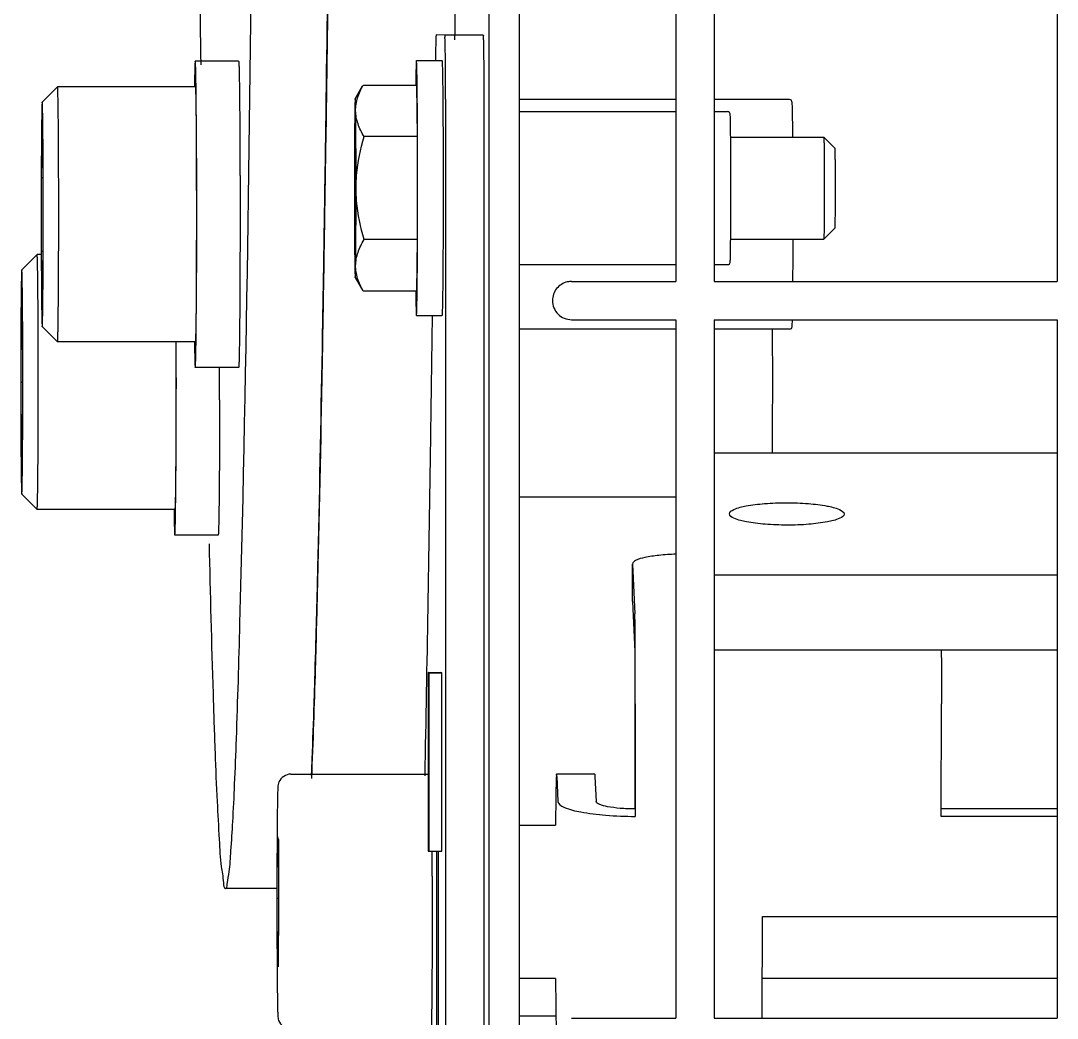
# Model space of a CAD drawing. Header units: millimetres. Extents: x 6781 to 13993, y -7973 to 4183.
# Drawn here: x 8718.27 to 8758.91, y -4916.2 to -4877.09 of the extents above; entities that cross this region are included whole.
import ezdxf

# ---------------------------------------------------------------- set-up
doc = ezdxf.new("R2010")
doc.units = ezdxf.units.MM
doc.header["$LTSCALE"] = 307.34
doc.layers.get('0').update_dxf_attribs({"linetype": 'CONTINUOUS'})

msp = doc.modelspace()

# ---------------------------------------------------------------- linework, layer by layer
at = {"color": 0, "linetype": 'Continuous'}
for p, q in [((8736.62893, -5003.6059), (8736.62893, -4739.6059)), ((8737.82887, -5004.6059), (8737.82887, -4739.6059)), ((8743.95857, -4859.9159), (8743.95857, -4887.3059)), ((8745.45857, -4859.9159), (8745.45857, -4887.3059)), ((8758.90792, -4859.9159), (8758.90792, -4887.3059)), ((8734.90088, -4877.6539), (8734.55785, -4877.63523)), ((8734.90088, -4877.63523), (8736.05778, -4877.63523)), ((8736.40081, -4877.6539), (8734.90088, -4877.6539)), ((8726.81229, -4878.67503), (8725.11237, -4878.67503)), ((8733.78428, -4878.64755), (8734.78423, -4878.64755)), ((8719.11225, -4880.27522), (8719.71217, -4879.67524)), ((8725.11237, -4879.67503), (8719.7126, -4879.67503)), ((8731.38385, -4880.14801), (8731.6751, -4879.64346)), ((8731.69698, -4879.6061), (8733.78428, -4879.6061)), ((8733.78428, -4879.6061), (8733.81693, -4881.62682)), ((8731.38438, -4880.14755), (8731.38386, -4880.148)), ((8734.92419, -4880.15517), (8734.92373, -4977.90515)), ((8736.42412, -4880.15517), (8736.42366, -4977.90515)), ((8743.95857, -4880.17658), (8737.82887, -4880.17658)), ((8748.41136, -4880.17658), (8745.45857, -4880.17658)), ((8733.82143, -4880.62433), (8733.82086, -4880.5453)), ((8733.8216, -4880.64822), (8733.82143, -4880.62433)), ((8737.82887, -4880.64755), (8743.95857, -4880.64755)), ((8745.45857, -4880.64755), (8745.98375, -4880.64755)), ((8734.82565, -4881.34647), (8734.82588, -4881.39581)), ((8734.82588, -4881.39581), (8734.82704, -4881.66154)), ((8719.08931, -4883.23165), (8719.11263, -4881.78828)), ((8719.11263, -4881.78828), (8719.13595, -4883.23165)), ((8733.81693, -4881.62682), (8731.72962, -4881.62682)), ((8733.81693, -4881.62682), (8733.81693, -4885.66828)), ((8746.10331, -4881.64755), (8749.75408, -4881.64755)), ((8750.1837, -4882.07712), (8749.75426, -4881.64764)), ((8719.08931, -4886.1184), (8719.08931, -4883.23165)), ((8719.08931, -4883.23165), (8719.13595, -4883.23165)), ((8719.13595, -4883.23165), (8719.13595, -4886.1184)), ((8750.1837, -4885.21798), (8749.75426, -4885.64746)), ((8733.81693, -4885.66828), (8731.72962, -4885.66828)), ((8733.81693, -4885.66828), (8733.78428, -4887.689)), ((8734.82588, -4885.89926), (8734.82565, -4885.94773)), ((8734.82704, -4885.63354), (8734.82588, -4885.89926)), ((8746.10333, -4885.64755), (8749.75408, -4885.64755)), ((8718.31053, -4886.84993), (8718.91045, -4886.24996)), ((8719.07436, -4886.24974), (8718.91088, -4886.24974)), ((8719.11263, -4887.56178), (8719.08931, -4886.1184)), ((8719.08931, -4886.1184), (8719.13595, -4886.1184)), ((8719.13595, -4886.1184), (8719.11263, -4887.56178)), ((8733.82086, -4886.75021), (8733.82143, -4886.67075)), ((8733.82143, -4886.67075), (8733.8216, -4886.64683)), ((8737.82887, -4886.64755), (8743.95857, -4886.64755)), ((8745.45857, -4886.64755), (8745.98375, -4886.64755)), ((8731.38385, -4887.14709), (8731.6751, -4887.65164)), ((8731.38386, -4887.1471), (8731.38438, -4887.14755)), ((8739.86549, -4887.3059), (8743.95857, -4887.3059)), ((8745.45857, -4887.3059), (8758.90792, -4887.3059)), ((8733.78428, -4887.689), (8731.69698, -4887.68901)), ((8718.28398, -4891.24974), (8718.29744, -4888.74974)), ((8718.29744, -4888.74974), (8718.32438, -4888.74974)), ((8718.32438, -4888.74974), (8718.33784, -4891.24974)), ((8730.11372, -4888.86575), (8730.12037, -4888.47668)), ((8733.78428, -4888.64755), (8734.78423, -4888.64755)), ((8719.11225, -4889.07484), (8719.71217, -4889.67481)), ((8739.86549, -4888.8059), (8743.95857, -4888.8059)), ((8743.95857, -4888.8059), (8743.95857, -4916.1959)), ((8745.45857, -4888.8059), (8745.45857, -4916.1959)), ((8745.45857, -4888.8059), (8758.90792, -4888.8059)), ((8758.90792, -4888.8059), (8758.90792, -4916.1959)), ((8743.95857, -4889.17658), (8737.82887, -4889.17658)), ((8748.41136, -4889.17658), (8745.45857, -4889.17658)), ((8725.11237, -4889.67503), (8719.7126, -4889.67503)), ((8726.81229, -4890.67503), (8725.11237, -4890.67503)), ((8718.29744, -4893.74974), (8718.28398, -4891.24974)), ((8718.28398, -4891.24974), (8718.33784, -4891.24974)), ((8718.33784, -4891.24974), (8718.32438, -4893.74974)), ((8726.06618, -4891.94357), (8726.06607, -4892.03168)), ((8718.32438, -4893.74974), (8718.29744, -4893.74974)), ((8758.90792, -4894.03357), (8745.45857, -4894.03357)), ((8718.31053, -4895.64955), (8718.91045, -4896.24953)), ((8737.82887, -4895.75161), (8743.95857, -4895.75161)), ((8724.31065, -4896.24974), (8718.91088, -4896.24974)), ((8746.05263, -4896.42154), (8746.05254, -4896.41743)), ((8750.55244, -4896.42154), (8750.55253, -4896.42565)), ((8726.01057, -4897.24974), (8724.31065, -4897.24974)), ((8742.24878, -4899.85682), (8742.25151, -4898.3856)), ((8742.25151, -4898.38568), (8742.25159, -4898.38931)), ((8742.25159, -4898.38931), (8742.34309, -4900.33867)), ((8745.45857, -4898.80951), (8758.90792, -4898.80951)), ((8742.24886, -4899.86053), (8742.24878, -4899.8569)), ((8742.24886, -4899.86053), (8742.34036, -4901.80989)), ((8745.45857, -4901.75196), (8758.90792, -4901.75196)), ((8734.23752, -4902.64501), (8734.23749, -4909.64501)), ((8734.23752, -4902.64501), (8734.7375, -4902.64501)), ((8734.28416, -4902.64755), (8734.23752, -4902.64501)), ((8734.28413, -4909.64755), (8734.28416, -4902.64755)), ((8734.28416, -4902.64755), (8734.78414, -4902.64755)), ((8734.78414, -4902.64755), (8734.7375, -4902.64501)), ((8734.78411, -4909.64755), (8734.78414, -4902.64755)), ((8742.35136, -4903.57352), (8742.34318, -4907.98719)), ((8742.36509, -4903.86593), (8742.36549, -4903.57536)), ((8742.36509, -4903.86593), (8742.3569, -4908.2796)), ((8754.35638, -4908.2796), (8754.36457, -4903.86593)), ((8728.85519, -4906.62419), (8734.2375, -4906.62419)), ((8740.77467, -4906.62419), (8739.27474, -4906.62419)), ((8739.28383, -4906.72011), (8739.27475, -4906.62419)), ((8740.77468, -4906.62419), (8740.78377, -4906.72011)), ((8739.28383, -4906.72011), (8739.32958, -4907.69479)), ((8740.78377, -4906.72011), (8740.82952, -4907.69479)), ((8758.90792, -4907.98719), (8754.35692, -4907.98719)), ((8737.82887, -4908.62419), (8739.23744, -4908.62419)), ((8758.90792, -4908.2796), (8754.35638, -4908.2796)), ((8728.32066, -4909.06278), (8728.31861, -4909.41439)), ((8728.32146, -4908.94331), (8728.32066, -4909.06278)), ((8728.32831, -4911.50502), (8728.34272, -4909.06674)), ((8728.36963, -4909.1859), (8728.34272, -4909.06674)), ((8728.36963, -4909.1859), (8728.38212, -4911.74335)), ((8734.23749, -4909.64501), (8734.28413, -4909.64755)), ((8734.28413, -4909.64755), (8734.78411, -4909.64755)), ((8734.58813, -4911.10492), (8734.58745, -4909.64113)), ((8734.63422, -4909.64299), (8734.63475, -4910.92108)), ((8734.40065, -4910.62085), (8734.40134, -4911.1018)), ((8728.31325, -4911.10557), (8726.29695, -4911.10557)), ((8734.40134, -4911.1018), (8734.4016, -4911.62583)), ((8734.58817, -4911.35262), (8734.58813, -4911.10492)), ((8734.63475, -4910.92108), (8734.63479, -4911.1055)), ((8728.3408, -4914.06247), (8728.32831, -4911.50502)), ((8728.38096, -4911.50502), (8728.32831, -4911.50502)), ((8728.38212, -4911.74335), (8728.36771, -4914.18164)), ((8734.4016, -4911.62583), (8734.40156, -4911.83059)), ((8747.34201, -4916.1959), (8747.34941, -4912.20286)), ((8747.34941, -4912.20286), (8758.90792, -4912.20286)), ((8728.3408, -4914.06247), (8728.36771, -4914.18164)), ((8728.36771, -4914.06247), (8728.3408, -4914.06247)), ((8734.39211, -4914.64639), (8734.39026, -4914.89117)), ((8737.82887, -4914.62419), (8739.23769, -4914.62419)), ((8747.34492, -4914.62419), (8758.90792, -4914.62419)), ((8737.82887, -4916.10591), (8739.25438, -4916.10591)), ((8739.86549, -4916.1959), (8743.95857, -4916.1959)), ((8745.45857, -4916.1959), (8758.90792, -4916.1959))]:
    msp.add_line(p, q, dxfattribs=at)
for centre, radius, start, end in [((8086.54724, -4891.24976), 639.51931, 359.93784014, 0.05157741), ((8272.59432, -4911.48705), 461.80714, 0.1074687, 0.2292332)]:
    msp.add_arc(centre, radius, start, end, dxfattribs=at)
for points, knots in [([(8726.86491, -4900.71215), (8727.14268, -4890.24096), (8727.47648, -4863.55243), (8727.8344, -4816.88133), (8727.98072, -4770.02654), (8728.01765, -4728.71833), (8727.99362, -4697.04102), (8727.91963, -4666.29962), (8727.79768, -4637.43549), (8727.6554, -4614.96303), (8727.51728, -4598.58076), (8727.4082, -4587.71718), (8727.29102, -4577.92647), (8727.16661, -4569.28398), (8727.03659, -4561.85509), (8726.90127, -4555.69933), (8726.78049, -4551.38225), (8726.67525, -4548.60651), (8726.60668, -4547.02279), (8726.52702, -4545.82294), (8726.47643, -4544.88237), (8726.37845, -4544.46063), (8726.36071, -4544.1059), (8726.29696, -4544.10583)], [0, 0, 0, 0, 0.08811048, 0.2244995, 0.39259518, 0.48223343, 0.57196839, 0.65905217, 0.74081864, 0.81476419, 0.84808525, 0.87862473, 0.90614906, 0.9304462, 0.95133086, 0.96864323, 0.98225, 0.98763126, 0.99204942, 0.99549713, 0.99796939, 0.99946374, 1, 1, 1, 1]), ([(8730.65405, -4839.44191), (8730.62536, -4843.44327), (8730.51512, -4857.53733), (8730.37169, -4871.63123), (8730.22601, -4881.72322)], [0, 0, 0, 0, 0.28390197, 1, 1, 1, 1]), ([(8730.2324, -4881.27781), (8730.27491, -4878.30462), (8730.45335, -4864.48087), (8730.57322, -4850.65643), (8730.65144, -4839.80532)], [0, 0, 0, 0, 0.21508263, 1, 1, 1, 1]), ([(8725.11215, -4860.05943), (8725.12849, -4861.7381), (8725.19178, -4867.99103), (8725.26503, -4874.24388), (8725.3271, -4878.81797)], [0, 0, 0, 0, 0.26845963, 1, 1, 1, 1]), ([(8735.48013, -4860.18865), (8735.46481, -4861.75968), (8735.40531, -4867.64078), (8735.33701, -4873.5218), (8735.27969, -4877.83173)], [0, 0, 0, 0, 0.2671306, 1, 1, 1, 1]), ([(8734.55785, -4877.63523), (8734.55234, -4877.63493), (8734.55695, -4877.66963), (8734.54682, -4877.70567), (8734.54729, -4877.79319), (8734.53971, -4877.95872), (8734.53572, -4878.24855), (8734.53155, -4878.49669), (8734.52977, -4878.64048)], [0, 0, 0, 0, 0.01644258, 0.06481976, 0.14504205, 0.25667811, 0.57121433, 1, 1, 1, 1]), ([(8734.92419, -4880.15517), (8734.92419, -4879.83621), (8734.92384, -4879.37267), (8734.91993, -4878.7845), (8734.91964, -4878.40753), (8734.90942, -4878.10834), (8734.92217, -4877.86112), (8734.88865, -4877.75476), (8734.91703, -4877.65478), (8734.90088, -4877.6539)], [0, 0, 0, 0, 0.38250353, 0.55528458, 0.70680012, 0.83116182, 0.92360633, 0.98060463, 1, 1, 1, 1]), ([(8736.40081, -4877.6539), (8736.41696, -4877.65478), (8736.38859, -4877.75476), (8736.4221, -4877.86112), (8736.40935, -4878.10834), (8736.41957, -4878.40753), (8736.41987, -4878.7845), (8736.42377, -4879.37267), (8736.42413, -4879.83621), (8736.42412, -4880.15517)], [0, 0, 0, 0, 0.01939535, 0.07639361, 0.16883808, 0.29319974, 0.44471526, 0.61749632, 1, 1, 1, 1]), ([(8725.11237, -4878.67503), (8725.11088, -4878.67503), (8725.10986, -4878.68285), (8725.10768, -4878.69264), (8725.10602, -4878.71376), (8725.10293, -4878.7552), (8725.09966, -4878.82804), (8725.09581, -4878.93764), (8725.09208, -4879.078), (8725.08838, -4879.24786), (8725.08481, -4879.44651), (8725.08265, -4879.58842), (8725.08158, -4879.664)], [0, 0, 0, 0, 0.00451218, 0.01672262, 0.03686433, 0.06495702, 0.14487853, 0.25609818, 0.39804664, 0.56997793, 0.77098006, 1, 1, 1, 1]), ([(8725.14315, -4879.664), (8725.14208, -4879.58842), (8725.13992, -4879.44651), (8725.13635, -4879.24786), (8725.13266, -4879.078), (8725.12893, -4878.93764), (8725.12507, -4878.82804), (8725.12181, -4878.7552), (8725.11871, -4878.71376), (8725.11705, -4878.69264), (8725.11487, -4878.68285), (8725.11386, -4878.67503), (8725.11237, -4878.67503)], [0, 0, 0, 0, 0.22901994, 0.43002206, 0.60195336, 0.74390182, 0.85512146, 0.93504298, 0.96313567, 0.98327738, 0.99548782, 1, 1, 1, 1]), ([(8726.81229, -4878.67503), (8726.81487, -4878.67503), (8726.81496, -4878.68977), (8726.81907, -4878.70684), (8726.82062, -4878.74555), (8726.82366, -4878.7947), (8726.82611, -4878.85962), (8726.82996, -4878.97321), (8726.83431, -4879.14957), (8726.83917, -4879.40046), (8726.84377, -4879.70222), (8726.84811, -4880.05184), (8726.85064, -4880.30057), (8726.85187, -4880.43238)], [0, 0, 0, 0, 0.00439865, 0.0168158, 0.03737334, 0.06604755, 0.10276971, 0.14746189, 0.26030157, 0.40349128, 0.5756525, 0.77512799, 1, 1, 1, 1]), ([(8733.78428, -4878.64755), (8733.78286, -4878.64755), (8733.78212, -4878.65517), (8733.78002, -4878.66449), (8733.77862, -4878.6849), (8733.77675, -4878.71107), (8733.77504, -4878.74557), (8733.77248, -4878.80613), (8733.76949, -4878.90044), (8733.76615, -4879.03518), (8733.76289, -4879.1982), (8733.75975, -4879.38847), (8733.75787, -4879.5243), (8733.75693, -4879.59657)], [0, 0, 0, 0, 0.00446886, 0.01671088, 0.03692647, 0.0651273, 0.10128171, 0.14533152, 0.25686271, 0.39905035, 0.57103543, 0.77175601, 1, 1, 1, 1]), ([(8733.81162, -4879.59654), (8733.81069, -4879.52427), (8733.8088, -4879.38845), (8733.80566, -4879.19819), (8733.80241, -4879.03517), (8733.79906, -4878.90043), (8733.79608, -4878.80612), (8733.79351, -4878.74557), (8733.79181, -4878.71107), (8733.78993, -4878.6849), (8733.78854, -4878.66449), (8733.78643, -4878.65517), (8733.78569, -4878.64755), (8733.78428, -4878.64755)], [0, 0, 0, 0, 0.22824356, 0.428964, 0.60094905, 0.74313697, 0.8546682, 0.89871813, 0.93487264, 0.96307346, 0.98328906, 0.99553111, 1, 1, 1, 1]), ([(8734.78423, -4878.64755), (8734.78534, -4878.64755), (8734.78626, -4878.65323), (8734.78785, -4878.66049), (8734.78921, -4878.67594), (8734.7916, -4878.70637), (8734.79418, -4878.75982), (8734.7972, -4878.84032), (8734.80014, -4878.94349), (8734.80306, -4879.06848), (8734.80589, -4879.21485), (8734.80976, -4879.45061), (8734.81416, -4879.79273), (8734.8187, -4880.2555), (8734.82263, -4880.78144), (8734.82471, -4881.15216), (8734.82565, -4881.34647)], [0, 0, 0, 0, 0.00123058, 0.00452102, 0.00994229, 0.01750132, 0.03901295, 0.0689629, 0.10722232, 0.15360826, 0.20791175, 0.26987452, 0.41560212, 0.58807922, 0.78409501, 1, 1, 1, 1]), ([(8719.73593, -4880.3449), (8719.73437, -4880.24848), (8719.73201, -4880.11347), (8719.72778, -4879.94732), (8719.7253, -4879.85174), (8719.72149, -4879.77943), (8719.72086, -4879.72191), (8719.71442, -4879.69734), (8719.71631, -4879.67502), (8719.7126, -4879.67503)], [0, 0, 0, 0, 0.43132858, 0.60327122, 0.74493733, 0.85578574, 0.93536259, 0.98340827, 1, 1, 1, 1]), ([(8725.11237, -4879.67503), (8725.11607, -4879.67501), (8725.11418, -4879.69735), (8725.12062, -4879.72187), (8725.12126, -4879.77941), (8725.12507, -4879.85171), (8725.12755, -4879.94729), (8725.13178, -4880.11345), (8725.13413, -4880.24847), (8725.13569, -4880.3449)], [0, 0, 0, 0, 0.01657293, 0.06460302, 0.14416952, 0.25501438, 0.39668329, 0.56863653, 1, 1, 1, 1]), ([(8725.15106, -4880.33952), (8725.15047, -4880.27849), (8725.14817, -4880.05331), (8725.14548, -4879.82814), (8725.14315, -4879.664)], [0, 0, 0, 0, 0.27103271, 1, 1, 1, 1]), ([(8731.40071, -4880.61646), (8731.39793, -4880.44439), (8731.4564, -4880.08791), (8731.60789, -4879.76484), (8731.69698, -4879.6061)], [0, 0, 0, 0, 0.48596985, 1, 1, 1, 1]), ([(8733.82086, -4880.5453), (8733.82021, -4880.45789), (8733.81771, -4880.14164), (8733.81457, -4879.82538), (8733.81162, -4879.59654)], [0, 0, 0, 0, 0.27636961, 1, 1, 1, 1]), ([(8731.38386, -4880.148), (8731.38205, -4880.15112), (8731.38178, -4880.16358), (8731.37894, -4880.18768), (8731.37755, -4880.22651), (8731.37433, -4880.30505), (8731.37127, -4880.43672), (8731.36912, -4880.55077), (8731.36805, -4880.61646)], [0, 0, 0, 0, 0.02305672, 0.07579706, 0.15820149, 0.26994446, 0.57965977, 1, 1, 1, 1]), ([(8731.40071, -4880.61646), (8731.39962, -4880.54896), (8731.39797, -4880.45446), (8731.39501, -4880.33815), (8731.39327, -4880.27126), (8731.3906, -4880.22063), (8731.39017, -4880.18037), (8731.38565, -4880.16315), (8731.38698, -4880.14755), (8731.38438, -4880.14755)], [0, 0, 0, 0, 0.43136047, 0.60325652, 0.74492127, 0.85577331, 0.93537389, 0.98339863, 1, 1, 1, 1]), ([(8748.54114, -4881.64698), (8748.53943, -4881.45424), (8748.53605, -4881.11745), (8748.52971, -4880.72827), (8748.52464, -4880.4944), (8748.51991, -4880.37917), (8748.51746, -4880.28743), (8748.5043, -4880.2279), (8748.48246, -4880.20606)], [0, 0, 0, 0, 0.39952836, 0.69834769, 0.80622445, 0.88521371, 0.93597222, 1, 1, 1, 1]), ([(8719.11224, -4880.27523), (8719.10796, -4880.27956), (8719.11047, -4880.30464), (8719.10325, -4880.34874), (8719.10255, -4880.42607), (8719.09846, -4880.52931), (8719.09581, -4880.66104), (8719.0914, -4880.88856), (8719.08681, -4881.23397), (8719.08201, -4881.71445), (8719.07803, -4882.2735), (8719.07489, -4882.89622), (8719.07195, -4883.80495), (8719.07099, -4884.96763), (8719.07376, -4886.3089), (8719.08021, -4887.478), (8719.08723, -4888.18372), (8719.0921, -4888.48554)], [0, 0, 0, 0, 0.00222725, 0.00797532, 0.01722438, 0.02991506, 0.04596567, 0.06526844, 0.11310125, 0.1721461, 0.24083752, 0.31735408, 0.39966673, 0.57285343, 0.74214961, 0.88971323, 1, 1, 1, 1]), ([(8719.13315, -4880.86452), (8719.13176, -4880.77835), (8719.12958, -4880.65778), (8719.12596, -4880.51005), (8719.12336, -4880.42508), (8719.12094, -4880.36308), (8719.11813, -4880.3107), (8719.11639, -4880.29505), (8719.11401, -4880.27344), (8719.11224, -4880.27523)], [0, 0, 0, 0, 0.43802457, 0.61171151, 0.75397444, 0.86426292, 0.94210204, 0.98725187, 1, 1, 1, 1]), ([(8719.7126, -4889.67502), (8719.71414, -4889.67502), (8719.71479, -4889.66666), (8719.7171, -4889.65654), (8719.7185, -4889.63424), (8719.72148, -4889.59072), (8719.72445, -4889.51417), (8719.72806, -4889.39922), (8719.73149, -4889.25224), (8719.73487, -4889.07481), (8719.73811, -4888.8679), (8719.74244, -4888.53736), (8719.74718, -4888.06256), (8719.75179, -4887.42814), (8719.75539, -4886.72019), (8719.7579, -4885.9576), (8719.75924, -4885.16075), (8719.75939, -4884.09158), (8719.75681, -4882.8293), (8719.74948, -4881.49491), (8719.74149, -4880.68934), (8719.73593, -4880.3449)], [0, 0, 0, 0, 0.00049279, 0.00185168, 0.00409836, 0.00723275, 0.01614241, 0.02852759, 0.04430411, 0.06336969, 0.08559432, 0.11083233, 0.16964904, 0.23824938, 0.31480125, 0.39726, 0.48342316, 0.57098923, 0.74099919, 0.88924706, 1, 1, 1, 1]), ([(8725.13569, -4880.3449), (8725.13716, -4880.43561), (8725.14338, -4880.87583), (8725.14716, -4881.31608), (8725.14962, -4881.66561)], [0, 0, 0, 0, 0.20607292, 1, 1, 1, 1]), ([(8725.16084, -4881.675), (8725.1602, -4881.55467), (8725.1576, -4881.10951), (8725.15423, -4880.66435), (8725.15106, -4880.33952)], [0, 0, 0, 0, 0.27028778, 1, 1, 1, 1]), ([(8726.85187, -4880.43238), (8726.85231, -4880.47937), (8726.85409, -4880.67592), (8726.85563, -4880.87247), (8726.8567, -4881.02203)], [0, 0, 0, 0, 0.23911187, 1, 1, 1, 1]), ([(8731.36805, -4880.61646), (8731.36506, -4880.80186), (8731.35399, -4881.81219), (8731.35173, -4882.82259), (8731.35173, -4883.64755)], [0, 0, 0, 0, 0.18351607, 1, 1, 1, 1]), ([(8731.72962, -4881.62682), (8731.63558, -4881.46836), (8731.4742, -4881.14678), (8731.4035, -4880.78943), (8731.40071, -4880.61646)], [0, 0, 0, 0, 0.51578393, 1, 1, 1, 1]), ([(8731.41703, -4883.64755), (8731.41703, -4883.34559), (8731.41542, -4882.33522), (8731.41215, -4881.32479), (8731.40071, -4880.61646)], [0, 0, 0, 0, 0.2988566, 1, 1, 1, 1]), ([(8719.11225, -4889.07484), (8719.11508, -4889.07764), (8719.1162, -4889.04317), (8719.12026, -4889.01968), (8719.12257, -4888.93909), (8719.126, -4888.8448), (8719.12894, -4888.716), (8719.13331, -4888.494), (8719.13804, -4888.15268), (8719.1429, -4887.67614), (8719.14698, -4887.11855), (8719.1502, -4886.49534), (8719.15324, -4885.58261), (8719.15429, -4884.41223), (8719.15157, -4883.0603), (8719.14512, -4881.88095), (8719.13807, -4881.16891), (8719.13315, -4880.86452)], [0, 0, 0, 0, 0.00145701, 0.00647085, 0.01504586, 0.02712523, 0.04263242, 0.06146013, 0.10855597, 0.16714713, 0.23565793, 0.3122457, 0.39485038, 0.56912079, 0.73984553, 0.88877588, 1, 1, 1, 1]), ([(8726.8567, -4881.02203), (8726.85708, -4881.07463), (8726.85858, -4881.29228), (8726.85988, -4881.50994), (8726.86077, -4881.675)], [0, 0, 0, 0, 0.24166128, 1, 1, 1, 1]), ([(8733.82692, -4881.62213), (8733.82657, -4881.53706), (8733.82513, -4881.21242), (8733.82327, -4880.88779), (8733.8216, -4880.64822)], [0, 0, 0, 0, 0.26204427, 1, 1, 1, 1]), ([(8746.10333, -4881.64613), (8746.1022, -4881.51909), (8746.0998, -4881.2984), (8746.0957, -4881.01348), (8746.09014, -4880.82374), (8746.08548, -4880.70774), (8746.05471, -4880.67697)], [0, 0, 0, 0, 0.39135718, 0.68355048, 0.86597653, 1, 1, 1, 1]), ([(8730.1583, -4886.17767), (8730.16464, -4885.782), (8730.19042, -4884.14873), (8730.21471, -4882.51544), (8730.2324, -4881.27781)], [0, 0, 0, 0, 0.24225701, 1, 1, 1, 1]), ([(8725.14962, -4881.66561), (8725.15295, -4882.13959), (8725.16191, -4884.14503), (8725.16039, -4886.15054), (8725.14964, -4887.68198)], [0, 0, 0, 0, 0.23634949, 1, 1, 1, 1]), ([(8725.16834, -4884.67503), (8725.16834, -4884.41397), (8725.16772, -4883.41396), (8725.16482, -4882.41394), (8725.16084, -4881.675)], [0, 0, 0, 0, 0.26105197, 1, 1, 1, 1]), ([(8726.86077, -4881.675), (8726.86139, -4881.79033), (8726.86379, -4882.27231), (8726.86544, -4882.7543), (8726.86636, -4883.12095)], [0, 0, 0, 0, 0.23929303, 1, 1, 1, 1]), ([(8731.41703, -4883.64756), (8731.41703, -4883.47662), (8731.44595, -4882.79345), (8731.5876, -4882.1188), (8731.72962, -4881.62682)], [0, 0, 0, 0, 0.25027039, 1, 1, 1, 1]), ([(8733.82692, -4885.67299), (8733.82829, -4885.34289), (8733.83222, -4883.99261), (8733.83114, -4882.64231), (8733.82692, -4881.62213)], [0, 0, 0, 0, 0.24446461, 1, 1, 1, 1]), ([(8734.82704, -4881.66154), (8734.82769, -4881.821), (8734.82998, -4882.48338), (8734.83088, -4883.14577), (8734.83088, -4883.6487)], [0, 0, 0, 0, 0.24073786, 1, 1, 1, 1]), ([(8746.10334, -4885.64793), (8746.10926, -4884.98092), (8746.11234, -4883.64697), (8746.10926, -4882.31301), (8746.10333, -4881.64613)], [0, 0, 0, 0, 0.50004891, 1, 1, 1, 1]), ([(8749.75426, -4881.64764), (8749.75696, -4881.65035), (8749.75475, -4881.66648), (8749.75944, -4881.69468), (8749.75937, -4881.74452), (8749.76175, -4881.81091), (8749.76307, -4881.89542), (8749.76538, -4882.04026), (8749.76763, -4882.25779), (8749.76986, -4882.55623), (8749.77149, -4882.89614), (8749.77251, -4883.26457), (8749.77286, -4883.64755), (8749.77251, -4884.03053), (8749.77149, -4884.39896), (8749.76986, -4884.73887), (8749.76763, -4885.03731), (8749.76538, -4885.25484), (8749.76307, -4885.39968), (8749.76175, -4885.48419), (8749.75937, -4885.55058), (8749.75944, -4885.60042), (8749.75475, -4885.62862), (8749.75696, -4885.64475), (8749.75426, -4885.64746)], [0, 0, 0, 0, 0.00287134, 0.01044776, 0.02267961, 0.03944921, 0.06060152, 0.08593315, 0.14813797, 0.22370284, 0.30975886, 0.40303855, 0.5, 0.59696145, 0.69024114, 0.77629716, 0.85186203, 0.91406685, 0.93939848, 0.96055079, 0.97732039, 0.98955224, 0.99712866, 1, 1, 1, 1]), ([(8750.1837, -4882.07712), (8750.18583, -4882.07923), (8750.18407, -4882.09191), (8750.18778, -4882.11402), (8750.18771, -4882.15316), (8750.18958, -4882.20528), (8750.19062, -4882.27164), (8750.19243, -4882.38536), (8750.1942, -4882.55618), (8750.19596, -4882.79054), (8750.19724, -4883.05746), (8750.19804, -4883.34679), (8750.19831, -4883.64755), (8750.19804, -4883.9483), (8750.19724, -4884.23763), (8750.19596, -4884.50455), (8750.1942, -4884.73891), (8750.19243, -4884.90973), (8750.19062, -4885.02346), (8750.18958, -4885.08982), (8750.18771, -4885.14194), (8750.18778, -4885.18108), (8750.18407, -4885.20319), (8750.18583, -4885.21587), (8750.1837, -4885.21798)], [0, 0, 0, 0, 0.00286696, 0.01043861, 0.02266782, 0.03943395, 0.06058566, 0.0859148, 0.14811814, 0.2236855, 0.30974657, 0.40303227, 0.49999966, 0.59696667, 0.69025139, 0.77631154, 0.85187881, 0.91408298, 0.93941265, 0.96056496, 0.97733151, 0.98956115, 0.99713295, 1, 1, 1, 1]), ([(8726.86636, -4883.12095), (8726.86652, -4883.18446), (8726.86712, -4883.44116), (8726.86755, -4883.69786), (8726.86779, -4883.89105)], [0, 0, 0, 0, 0.24740511, 1, 1, 1, 1]), ([(8731.35173, -4883.64755), (8731.35173, -4883.94951), (8731.35334, -4884.95988), (8731.35661, -4885.97031), (8731.36805, -4886.67864)], [0, 0, 0, 0, 0.2988566, 1, 1, 1, 1]), ([(8731.40071, -4886.67864), (8731.4037, -4886.49324), (8731.41477, -4885.48291), (8731.41703, -4884.47251), (8731.41703, -4883.64755)], [0, 0, 0, 0, 0.18351606, 1, 1, 1, 1]), ([(8731.72962, -4885.66828), (8731.58761, -4885.1763), (8731.44595, -4884.50165), (8731.41703, -4883.81849), (8731.41703, -4883.64756)], [0, 0, 0, 0, 0.74972968, 1, 1, 1, 1]), ([(8734.83088, -4883.6487), (8734.83088, -4883.81849), (8734.83056, -4884.48011), (8734.82903, -4885.14173), (8734.82704, -4885.63354)], [0, 0, 0, 0, 0.25664408, 1, 1, 1, 1]), ([(8725.16082, -4887.67892), (8725.16209, -4887.44403), (8725.16665, -4886.44274), (8725.16834, -4885.44143), (8725.16834, -4884.67503)], [0, 0, 0, 0, 0.23458915, 1, 1, 1, 1]), ([(8726.86827, -4884.67503), (8726.86827, -4884.93608), (8726.86765, -4885.9361), (8726.86475, -4886.93611), (8726.86077, -4887.67506)], [0, 0, 0, 0, 0.26105197, 1, 1, 1, 1]), ([(8731.40071, -4886.67864), (8731.4035, -4886.50567), (8731.4742, -4886.14831), (8731.63558, -4885.82674), (8731.72962, -4885.66828)], [0, 0, 0, 0, 0.48421604, 1, 1, 1, 1]), ([(8733.8216, -4886.64683), (8733.82214, -4886.56985), (8733.82427, -4886.24524), (8733.8259, -4885.92062), (8733.82692, -4885.67299)], [0, 0, 0, 0, 0.2371572, 1, 1, 1, 1]), ([(8746.05471, -4886.61813), (8746.08549, -4886.58735), (8746.09014, -4886.47123), (8746.09572, -4886.2813), (8746.09981, -4885.99605), (8746.10221, -4885.77512), (8746.10334, -4885.64793)], [0, 0, 0, 0, 0.13395602, 0.31640235, 0.60862409, 1, 1, 1, 1]), ([(8748.54422, -4887.31394), (8748.54512, -4887.18612), (8748.54855, -4886.63137), (8748.55049, -4886.07661), (8748.5514, -4885.64967)], [0, 0, 0, 0, 0.23041265, 1, 1, 1, 1]), ([(8718.95128, -4888.74974), (8718.9503, -4888.56849), (8718.94818, -4888.2233), (8718.94423, -4887.73439), (8718.93978, -4887.30557), (8718.93481, -4886.94438), (8718.93029, -4886.68819), (8718.92607, -4886.52203), (8718.92359, -4886.42647), (8718.91977, -4886.35414), (8718.91915, -4886.29664), (8718.9127, -4886.27202), (8718.91459, -4886.24976), (8718.91088, -4886.24975)], [0, 0, 0, 0, 0.21743087, 0.41407763, 0.58650407, 0.73181284, 0.84749912, 0.89359549, 0.93159379, 0.96132256, 0.98266979, 0.99554969, 1, 1, 1, 1]), ([(8734.82565, -4885.94773), (8734.82471, -4886.1421), (8734.82263, -4886.51293), (8734.8187, -4887.03904), (8734.81416, -4887.50196), (8734.80977, -4887.8442), (8734.80589, -4888.08004), (8734.80306, -4888.22646), (8734.80014, -4888.3515), (8734.7972, -4888.4547), (8734.79419, -4888.53524), (8734.7916, -4888.58871), (8734.78921, -4888.61915), (8734.78785, -4888.63461), (8734.78626, -4888.64187), (8734.78534, -4888.64755), (8734.78423, -4888.64755)], [0, 0, 0, 0, 0.21589736, 0.41190992, 0.58438695, 0.73011659, 0.79208085, 0.84638594, 0.89277346, 0.93103432, 0.96098547, 0.98249802, 0.99005735, 0.99547885, 0.99876941, 1, 1, 1, 1]), ([(8731.36805, -4886.67864), (8731.36912, -4886.74433), (8731.37127, -4886.85838), (8731.37433, -4886.99005), (8731.37755, -4887.06859), (8731.37894, -4887.10742), (8731.38178, -4887.13152), (8731.38205, -4887.14398), (8731.38386, -4887.1471)], [0, 0, 0, 0, 0.42034023, 0.73005554, 0.84179851, 0.92420294, 0.97694328, 1, 1, 1, 1]), ([(8731.38438, -4887.14755), (8731.38698, -4887.14755), (8731.38565, -4887.13195), (8731.39017, -4887.11473), (8731.3906, -4887.07447), (8731.39327, -4887.02384), (8731.39501, -4886.95695), (8731.39797, -4886.84064), (8731.39962, -4886.74614), (8731.40071, -4886.67864)], [0, 0, 0, 0, 0.01660137, 0.06462611, 0.14422669, 0.25507873, 0.39674349, 0.56863953, 1, 1, 1, 1]), ([(8731.69698, -4887.68901), (8731.6079, -4887.53026), (8731.45639, -4887.20719), (8731.39793, -4886.85071), (8731.40071, -4886.67864)], [0, 0, 0, 0, 0.51403115, 1, 1, 1, 1]), ([(8718.31053, -4886.84995), (8718.30763, -4886.85286), (8718.30845, -4886.8692), (8718.30375, -4886.89807), (8718.30256, -4886.94812), (8718.2995, -4887.01504), (8718.29722, -4887.10049), (8718.29359, -4887.24896), (8718.28961, -4887.47626), (8718.28529, -4887.79596), (8718.2814, -4888.17424), (8718.27796, -4888.60467), (8718.27397, -4889.26105), (8718.2707, -4890.15118), (8718.26941, -4891.2598), (8718.27075, -4892.36776), (8718.27346, -4893.09766), (8718.27536, -4893.44974)], [0, 0, 0, 0, 0.00186532, 0.00652512, 0.01398083, 0.02420127, 0.0371486, 0.05276514, 0.09173541, 0.14045238, 0.19809116, 0.2636757, 0.33609401, 0.49642393, 0.66825199, 0.8399722, 1, 1, 1, 1]), ([(8718.34646, -4889.04974), (8718.34559, -4888.88888), (8718.34371, -4888.58268), (8718.3402, -4888.14932), (8718.33622, -4887.76987), (8718.33185, -4887.45125), (8718.32771, -4887.22578), (8718.32413, -4887.08059), (8718.32154, -4886.99713), (8718.31916, -4886.9362), (8718.31634, -4886.88477), (8718.31467, -4886.86937), (8718.31226, -4886.8482), (8718.31053, -4886.84995)], [0, 0, 0, 0, 0.21928381, 0.41739386, 0.59077891, 0.73648914, 0.85196144, 0.89770894, 0.93519628, 0.96425408, 0.98475971, 0.99664863, 1, 1, 1, 1]), ([(8733.81162, -4887.69853), (8733.81253, -4887.62821), (8733.81629, -4887.31211), (8733.81904, -4886.996), (8733.82086, -4886.75021)], [0, 0, 0, 0, 0.22245414, 1, 1, 1, 1]), ([(8739.6986, -4887.3247), (8739.53765, -4887.36147), (8739.23175, -4887.55043), (8739.11552, -4887.89073), (8739.11552, -4888.0559)], [0, 0, 0, 0, 0.49990628, 1, 1, 1, 1]), ([(8739.86549, -4887.30596), (8739.83745, -4887.30596), (8739.78134, -4887.30909), (8739.72593, -4887.31846), (8739.6986, -4887.3247)], [0, 0, 0, 0, 0.50004798, 1, 1, 1, 1]), ([(8725.14964, -4887.68198), (8725.1486, -4887.82899), (8725.14643, -4888.10764), (8725.14256, -4888.50079), (8725.13833, -4888.84284), (8725.13375, -4889.12907), (8725.12962, -4889.33118), (8725.12586, -4889.46181), (8725.12357, -4889.53671), (8725.12038, -4889.59341), (8725.11937, -4889.63828), (8725.11445, -4889.65775), (8725.1153, -4889.675), (8725.11237, -4889.67502)], [0, 0, 0, 0, 0.2211795, 0.41924714, 0.59155431, 0.73579464, 0.85004754, 0.89543964, 0.93279429, 0.96198989, 0.98294254, 0.9955871, 1, 1, 1, 1]), ([(8725.14319, -4889.68371), (8725.14515, -4889.54524), (8725.15332, -4888.877), (8725.15796, -4888.20872), (8725.16082, -4887.67892)], [0, 0, 0, 0, 0.2072195, 1, 1, 1, 1]), ([(8726.86077, -4887.67506), (8726.86047, -4887.73123), (8726.85925, -4887.94888), (8726.85786, -4888.16652), (8726.8567, -4888.328)], [0, 0, 0, 0, 0.25806972, 1, 1, 1, 1]), ([(8733.75693, -4887.69856), (8733.75787, -4887.77083), (8733.75975, -4887.90665), (8733.7629, -4888.09691), (8733.76615, -4888.25993), (8733.76949, -4888.39467), (8733.77248, -4888.48898), (8733.77504, -4888.54953), (8733.77675, -4888.58403), (8733.77862, -4888.6102), (8733.78002, -4888.63061), (8733.78212, -4888.63993), (8733.78286, -4888.64755), (8733.78428, -4888.64755)], [0, 0, 0, 0, 0.22824356, 0.428964, 0.60094905, 0.74313697, 0.8546682, 0.89871813, 0.93487264, 0.96307346, 0.98328906, 0.99553111, 1, 1, 1, 1]), ([(8733.78428, -4888.64755), (8733.78569, -4888.64755), (8733.78643, -4888.63993), (8733.78854, -4888.63061), (8733.78993, -4888.6102), (8733.79181, -4888.58403), (8733.79351, -4888.54953), (8733.79608, -4888.48897), (8733.79906, -4888.39466), (8733.80241, -4888.25992), (8733.80566, -4888.0969), (8733.8088, -4887.90663), (8733.81069, -4887.7708), (8733.81162, -4887.69853)], [0, 0, 0, 0, 0.00446886, 0.01671088, 0.03692647, 0.0651273, 0.10128171, 0.14533152, 0.25686271, 0.39905035, 0.57103543, 0.77175601, 1, 1, 1, 1]), ([(8726.8567, -4888.328), (8726.85633, -4888.37923), (8726.85488, -4888.57578), (8726.85323, -4888.77233), (8726.85187, -4888.91766)], [0, 0, 0, 0, 0.26062046, 1, 1, 1, 1]), ([(8730.12527, -4888.1878), (8730.10521, -4889.37647), (8730.03126, -4893.5515), (8729.94399, -4897.72634), (8729.86478, -4900.71215)], [0, 0, 0, 0, 0.28470407, 1, 1, 1, 1]), ([(8739.11552, -4888.0559), (8739.11552, -4888.24726), (8739.27552, -4888.64592), (8739.67418, -4888.80583), (8739.86549, -4888.80583)], [0, 0, 0, 0, 0.50006362, 1, 1, 1, 1]), ([(8718.91088, -4896.24974), (8718.91459, -4896.24975), (8718.9127, -4896.22743), (8718.91914, -4896.20287), (8718.91977, -4896.14534), (8718.92358, -4896.07302), (8718.92607, -4895.97745), (8718.93029, -4895.8113), (8718.93481, -4895.55512), (8718.93978, -4895.19392), (8718.94423, -4894.76511), (8718.94818, -4894.27619), (8718.95151, -4893.73548), (8718.95416, -4893.15225), (8718.95678, -4892.31892), (8718.95804, -4891.24975), (8718.95654, -4889.98505), (8718.95345, -4889.15172), (8718.95128, -4888.74974)], [0, 0, 0, 0, 0.00148331, 0.00577889, 0.01289477, 0.02280844, 0.03547641, 0.05084595, 0.08941711, 0.13786404, 0.19535808, 0.26091558, 0.33341519, 0.41161688, 0.49418305, 0.66670717, 0.83922871, 1, 1, 1, 1]), ([(8719.0921, -4888.48554), (8719.09345, -4888.56908), (8719.09552, -4888.68614), (8719.09911, -4888.8308), (8719.10137, -4888.91406), (8719.10438, -4888.97922), (8719.10557, -4889.02798), (8719.11019, -4889.05606), (8719.10941, -4889.07202), (8719.11225, -4889.07484)], [0, 0, 0, 0, 0.42488033, 0.59518406, 0.73627366, 0.84764704, 0.92885371, 0.97963909, 1, 1, 1, 1]), ([(8734.40134, -4888.65338), (8734.37867, -4890.29737), (8734.29255, -4896.31046), (8734.19344, -4902.32338), (8734.10909, -4906.69213)], [0, 0, 0, 0, 0.27339976, 1, 1, 1, 1]), ([(8718.31053, -4895.64955), (8718.31227, -4895.65127), (8718.31462, -4895.6303), (8718.31635, -4895.61497), (8718.31911, -4895.56401), (8718.3215, -4895.50359), (8718.32407, -4895.42085), (8718.32765, -4895.27689), (8718.33177, -4895.05332), (8718.33613, -4894.73733), (8718.3401, -4894.36095), (8718.3436, -4893.93092), (8718.3477, -4893.27237), (8718.35105, -4892.37687), (8718.35241, -4891.25971), (8718.3511, -4890.14186), (8718.34837, -4889.40513), (8718.34646, -4889.04974)], [0, 0, 0, 0, 0.00111241, 0.0050421, 0.01182314, 0.02142728, 0.03381816, 0.04894169, 0.08711468, 0.13528914, 0.19263499, 0.25816354, 0.33074341, 0.49194581, 0.66516071, 0.83847931, 1, 1, 1, 1]), ([(8726.85187, -4888.91766), (8726.85065, -4889.04946), (8726.84811, -4889.2982), (8726.84377, -4889.64782), (8726.83917, -4889.94958), (8726.83431, -4890.20047), (8726.82996, -4890.37684), (8726.82611, -4890.49043), (8726.82366, -4890.55536), (8726.82062, -4890.60451), (8726.81907, -4890.64322), (8726.81496, -4890.66028), (8726.81487, -4890.67503), (8726.81229, -4890.67503)], [0, 0, 0, 0, 0.22487189, 0.42434734, 0.59650855, 0.7396983, 0.85253803, 0.89723023, 0.93395241, 0.96262664, 0.9831842, 0.99560135, 1, 1, 1, 1]), ([(8729.88297, -4900.01422), (8729.9038, -4899.20026), (8729.99316, -4895.48437), (8730.06386, -4891.76805), (8730.11372, -4888.86575)], [0, 0, 0, 0, 0.21905788, 1, 1, 1, 1]), ([(8748.48246, -4889.14709), (8748.51568, -4889.11387), (8748.51885, -4888.98306), (8748.52384, -4888.87461), (8748.52556, -4888.80645)], [0, 0, 0, 0, 0.40797793, 1, 1, 1, 1]), ([(8747.74143, -4894.03513), (8747.74424, -4893.66621), (8747.7526, -4892.04662), (8747.75207, -4890.42698), (8747.74583, -4889.17632)], [0, 0, 0, 0, 0.22779256, 1, 1, 1, 1]), ([(8724.35491, -4889.67101), (8724.3557, -4889.92422), (8724.35803, -4890.95173), (8724.35741, -4891.97925), (8724.35514, -4892.75356)], [0, 0, 0, 0, 0.24642402, 1, 1, 1, 1]), ([(8724.35913, -4894.24974), (8724.36106, -4893.8908), (8724.36731, -4892.36578), (8724.36762, -4890.84073), (8724.36466, -4889.67464)], [0, 0, 0, 0, 0.23536864, 1, 1, 1, 1]), ([(8725.08155, -4889.68381), (8725.08262, -4889.75956), (8725.08478, -4889.90178), (8725.08836, -4890.10088), (8725.09205, -4890.27112), (8725.09579, -4890.4118), (8725.09965, -4890.52165), (8725.10292, -4890.59467), (8725.10601, -4890.6362), (8725.10768, -4890.65737), (8725.10986, -4890.66718), (8725.11088, -4890.67502), (8725.11237, -4890.67502)], [0, 0, 0, 0, 0.22900702, 0.43000777, 0.60194219, 0.74389219, 0.85512262, 0.93504106, 0.96313741, 0.98328691, 0.99549344, 1, 1, 1, 1]), ([(8725.11237, -4890.67502), (8725.11386, -4890.67502), (8725.11488, -4890.66718), (8725.11706, -4890.65737), (8725.11872, -4890.6362), (8725.12182, -4890.59466), (8725.12509, -4890.52164), (8725.12895, -4890.41177), (8725.13268, -4890.27108), (8725.13638, -4890.10082), (8725.13995, -4889.9017), (8725.14212, -4889.75946), (8725.14319, -4889.68371)], [0, 0, 0, 0, 0.00450688, 0.01671364, 0.03686341, 0.06496014, 0.14487907, 0.2561098, 0.39805983, 0.56999393, 0.77099412, 1, 1, 1, 1]), ([(8726.06607, -4892.03168), (8726.06584, -4892.22489), (8726.06458, -4892.96425), (8726.06199, -4893.7036), (8726.05905, -4894.24974)], [0, 0, 0, 0, 0.26131983, 1, 1, 1, 1]), ([(8724.35514, -4892.75356), (8724.35474, -4892.88684), (8724.35305, -4893.38871), (8724.35049, -4893.89058), (8724.3479, -4894.25916)], [0, 0, 0, 0, 0.26555974, 1, 1, 1, 1]), ([(8718.27536, -4893.44974), (8718.27621, -4893.60789), (8718.27807, -4893.90926), (8718.2815, -4894.33639), (8718.28539, -4894.71168), (8718.28969, -4895.02872), (8718.29366, -4895.25409), (8718.29728, -4895.40127), (8718.29956, -4895.48598), (8718.3026, -4895.55228), (8718.30378, -4895.60191), (8718.30847, -4895.63046), (8718.30764, -4895.64669), (8718.31053, -4895.64955)], [0, 0, 0, 0, 0.21561323, 0.41085754, 0.58234362, 0.72726206, 0.84315009, 0.88958055, 0.92807095, 0.95845894, 0.98061268, 0.99446249, 1, 1, 1, 1]), ([(8724.3479, -4894.25916), (8724.34687, -4894.40601), (8724.34469, -4894.68437), (8724.34082, -4895.07709), (8724.33659, -4895.41873), (8724.33202, -4895.7046), (8724.32789, -4895.90645), (8724.32413, -4896.0369), (8724.32184, -4896.1117), (8724.31866, -4896.16828), (8724.31763, -4896.21313), (8724.31274, -4896.23246), (8724.31357, -4896.24976), (8724.31065, -4896.24973)], [0, 0, 0, 0, 0.22122323, 0.41931448, 0.59162749, 0.73586829, 0.85011472, 0.89549339, 0.93284202, 0.96202871, 0.98296448, 0.99560222, 1, 1, 1, 1]), ([(8724.34143, -4896.26135), (8724.34339, -4896.12252), (8724.35161, -4895.452), (8724.35626, -4894.78145), (8724.35913, -4894.24974)], [0, 0, 0, 0, 0.20705857, 1, 1, 1, 1]), ([(8726.05905, -4894.24974), (8726.05875, -4894.30591), (8726.05753, -4894.52365), (8726.05614, -4894.74139), (8726.05498, -4894.90296)], [0, 0, 0, 0, 0.25796028, 1, 1, 1, 1]), ([(8726.05498, -4894.90296), (8726.05461, -4894.95425), (8726.05316, -4895.151), (8726.05151, -4895.34776), (8726.05015, -4895.49322)], [0, 0, 0, 0, 0.26066893, 1, 1, 1, 1]), ([(8726.05015, -4895.49322), (8726.04892, -4895.62497), (8726.04639, -4895.87359), (8726.04204, -4896.22304), (8726.03744, -4896.52466), (8726.03258, -4896.77543), (8726.02824, -4896.9517), (8726.02439, -4897.06524), (8726.02194, -4897.13013), (8726.0189, -4897.17926), (8726.01735, -4897.21795), (8726.01324, -4897.235), (8726.01315, -4897.24974), (8726.01057, -4897.24974)], [0, 0, 0, 0, 0.22487561, 0.42435567, 0.59651567, 0.73970407, 0.8525417, 0.89723284, 0.93395408, 0.96262748, 0.98318434, 0.99560105, 1, 1, 1, 1]), ([(8746.05254, -4896.41743), (8746.05266, -4896.33787), (8746.32641, -4896.18445), (8746.76759, -4896.09088), (8747.48032, -4895.99816), (8748.29298, -4895.97418), (8749.10726, -4896.00023), (8749.8237, -4896.09263), (8750.27063, -4896.1911), (8750.54862, -4896.34015), (8750.55244, -4896.42154)], [0, 0, 0, 0, 0.05091334, 0.1586951, 0.31494025, 0.49804942, 0.68149503, 0.83869436, 0.94786122, 1, 1, 1, 1]), ([(8724.27974, -4896.25243), (8724.28082, -4896.32864), (8724.28298, -4896.47173), (8724.28657, -4896.67204), (8724.29027, -4896.84334), (8724.29402, -4896.98489), (8724.29789, -4897.09543), (8724.30117, -4897.1689), (8724.30428, -4897.21069), (8724.30594, -4897.23199), (8724.30813, -4897.24184), (8724.30915, -4897.24974), (8724.31065, -4897.24974)], [0, 0, 0, 0, 0.22898337, 0.42998628, 0.60192261, 0.7438891, 0.85512513, 0.93505459, 0.96314799, 0.98329521, 0.99550213, 1, 1, 1, 1]), ([(8724.31065, -4897.24974), (8724.31214, -4897.24973), (8724.31316, -4897.24192), (8724.31534, -4897.23212), (8724.31699, -4897.21102), (8724.32009, -4897.1696), (8724.32335, -4897.09679), (8724.32721, -4896.98726), (8724.33094, -4896.84698), (8724.33463, -4896.67723), (8724.3382, -4896.4787), (8724.34036, -4896.33688), (8724.34143, -4896.26135)], [0, 0, 0, 0, 0.00451633, 0.01672671, 0.03687584, 0.06497644, 0.14489433, 0.25612095, 0.39806229, 0.56999393, 0.77098756, 1, 1, 1, 1]), ([(8750.55253, -4896.42565), (8750.55241, -4896.50521), (8750.27866, -4896.65863), (8749.83748, -4896.7522), (8749.12475, -4896.84492), (8748.31209, -4896.8689), (8747.49781, -4896.84285), (8746.78137, -4896.75045), (8746.33444, -4896.65198), (8746.05645, -4896.50293), (8746.05263, -4896.42154)], [0, 0, 0, 0, 0.05091334, 0.1586951, 0.31494025, 0.49804942, 0.68149503, 0.83869436, 0.94786122, 1, 1, 1, 1]), ([(8725.65207, -4897.58824), (8725.69698, -4899.54577), (8725.76522, -4902.28121), (8725.8811, -4905.64335), (8725.95503, -4907.56465), (8726.04588, -4909.01923), (8726.09407, -4910.164), (8726.21504, -4910.66999), (8726.22055, -4911.10523), (8726.29693, -4911.10531)], [0, 0, 0, 0, 0.4335705, 0.60525301, 0.74631401, 0.85642521, 0.93539047, 0.9830875, 1, 1, 1, 1]), ([(8743.95605, -4898.00321), (8743.73223, -4898.00933), (8743.32654, -4898.03117), (8742.78459, -4898.1164), (8742.44669, -4898.19708), (8742.25159, -4898.32417), (8742.25151, -4898.38568)], [0, 0, 0, 0, 0.37509123, 0.68552742, 0.89695483, 1, 1, 1, 1]), ([(8742.36549, -4903.57536), (8742.36613, -4902.88152), (8742.35752, -4901.80285), (8742.36115, -4900.72334), (8742.34309, -4900.33867)], [0, 0, 0, 0, 0.64308094, 1, 1, 1, 1]), ([(8726.29693, -4911.10531), (8726.3566, -4911.10537), (8726.37793, -4910.77626), (8726.46862, -4910.38193), (8726.5197, -4909.50675), (8726.59567, -4908.38855), (8726.66232, -4906.91266), (8726.76398, -4904.32526), (8726.82492, -4902.21958), (8726.86491, -4900.71215)], [0, 0, 0, 0, 0.01717132, 0.06480836, 0.14359132, 0.25348431, 0.3943707, 0.56602638, 1, 1, 1, 1]), ([(8729.86478, -4900.71215), (8729.84921, -4901.29915), (8729.79275, -4903.3268), (8729.72658, -4905.35424), (8729.66572, -4906.79419)], [0, 0, 0, 0, 0.28948794, 1, 1, 1, 1]), ([(8729.77296, -4903.86482), (8729.78027, -4903.63816), (8729.81061, -4902.6721), (8729.8381, -4901.70596), (8729.85799, -4900.96649)], [0, 0, 0, 0, 0.23463733, 1, 1, 1, 1]), ([(8754.36115, -4901.74439), (8754.36207, -4901.90971), (8754.36514, -4902.61688), (8754.36557, -4903.32406), (8754.36457, -4903.86593)], [0, 0, 0, 0, 0.23376875, 1, 1, 1, 1]), ([(8742.34036, -4901.80989), (8742.35033, -4902.02224), (8742.34754, -4902.61046), (8742.35206, -4903.1982), (8742.35136, -4903.57352)], [0, 0, 0, 0, 0.36159298, 1, 1, 1, 1]), ([(8729.67069, -4906.67607), (8729.67957, -4906.46298), (8729.71716, -4905.52603), (8729.74964, -4904.58888), (8729.77296, -4903.86482)], [0, 0, 0, 0, 0.22743893, 1, 1, 1, 1]), ([(8728.85519, -4906.62419), (8728.67051, -4906.62419), (8728.39186, -4906.81081), (8728.349, -4907.11313), (8728.34339, -4907.29668), (8728.33484, -4907.61427), (8728.32787, -4908.17026), (8728.32343, -4908.65868), (8728.32146, -4908.94331)], [0, 0, 0, 0, 0.21548484, 0.29738489, 0.35108977, 0.43013169, 0.66788827, 1, 1, 1, 1]), ([(8739.27475, -4906.62422), (8739.26348, -4906.62368), (8739.27823, -4906.69589), (8739.25598, -4906.7692), (8739.26117, -4906.94878), (8739.25208, -4907.16979), (8739.24918, -4907.45946), (8739.24235, -4907.94892), (8739.23938, -4908.34385), (8739.23743, -4908.62339)], [0, 0, 0, 0, 0.01692103, 0.06703113, 0.14978963, 0.26404672, 0.40833306, 0.58067397, 1, 1, 1, 1]), ([(8739.32958, -4907.69479), (8739.3347, -4907.80378), (8739.70781, -4908.00289), (8740.30626, -4908.13434), (8741.26695, -4908.25729), (8741.97324, -4908.2796), (8742.3569, -4908.2796)], [0, 0, 0, 0, 0.10386538, 0.32151759, 0.63478801, 1, 1, 1, 1]), ([(8742.34318, -4907.98719), (8742.15134, -4907.98719), (8741.79819, -4907.97604), (8741.31785, -4907.91457), (8741.01864, -4907.84883), (8740.83208, -4907.74929), (8740.82952, -4907.69479)], [0, 0, 0, 0, 0.3652273, 0.67848437, 0.89612606, 1, 1, 1, 1]), ([(8728.31861, -4909.41439), (8728.31778, -4909.57335), (8728.31474, -4910.24796), (8728.31344, -4910.92257), (8728.31325, -4911.43823)], [0, 0, 0, 0, 0.23562739, 1, 1, 1, 1]), ([(8728.31323, -4911.74382), (8728.31327, -4911.94162), (8728.31393, -4912.69412), (8728.31632, -4913.44662), (8728.31954, -4914.00131)], [0, 0, 0, 0, 0.26285153, 1, 1, 1, 1]), ([(8734.40156, -4911.83059), (8734.40146, -4912.08173), (8734.40041, -4913.02033), (8734.39698, -4913.95894), (8734.39211, -4914.64639)], [0, 0, 0, 0, 0.26756672, 1, 1, 1, 1]), ([(8728.31954, -4914.00131), (8728.32143, -4914.32806), (8728.32574, -4914.8923), (8728.33335, -4915.53602), (8728.34183, -4915.9069), (8728.34809, -4916.10351), (8728.37655, -4916.41742), (8728.66013, -4916.62419), (8728.85519, -4916.62419)], [0, 0, 0, 0, 0.34168248, 0.58998622, 0.67332074, 0.72941201, 0.79602995, 1, 1, 1, 1]), ([(8734.35497, -4936.62419), (8734.36425, -4936.62412), (8734.36607, -4936.57224), (8734.3805, -4936.51083), (8734.3873, -4936.37363), (8734.40433, -4936.10705), (8734.42029, -4935.63808), (8734.44029, -4934.9352), (8734.45887, -4934.03829), (8734.47716, -4932.9584), (8734.49443, -4931.70301), (8734.51719, -4929.71019), (8734.54134, -4926.86986), (8734.56352, -4923.11037), (8734.57918, -4918.97448), (8734.58483, -4916.1056), (8734.58649, -4914.63059)], [0, 0, 0, 0, 0.00126526, 0.00479847, 0.01064356, 0.01879607, 0.04195113, 0.07409084, 0.1149465, 0.16419059, 0.2214137, 0.28615065, 0.43597786, 0.60876443, 0.79884946, 1, 1, 1, 1]), ([(8734.63342, -4914.62928), (8734.63282, -4915.2711), (8734.62969, -4917.78655), (8734.62352, -4920.302), (8734.61695, -4922.17562)], [0, 0, 0, 0, 0.25515058, 1, 1, 1, 1]), ([(8739.23752, -4914.63798), (8739.2391, -4914.86198), (8739.24602, -4915.49206), (8739.2466, -4916.12255), (8739.26565, -4916.52827)], [0, 0, 0, 0, 0.35547576, 1, 1, 1, 1]), ([(8734.39026, -4914.89117), (8734.3883, -4915.135), (8734.38295, -4915.55957), (8734.37951, -4916.05704), (8734.36792, -4916.34528), (8734.37168, -4916.49936), (8734.35277, -4916.56295), (8734.36464, -4916.62439), (8734.35494, -4916.62413)], [0, 0, 0, 0, 0.42191893, 0.73791785, 0.8514975, 0.93354051, 0.9832152, 1, 1, 1, 1])]:
    msp.add_open_spline(points, degree=3, knots=knots, dxfattribs=at)
for points in [[(8748.48246, -4880.20606), (8748.46432, -4880.18792), (8748.43702, -4880.17658), (8748.41136, -4880.17658)], [(8746.05473, -4880.67701), (8746.03661, -4880.65891), (8746.00937, -4880.64755), (8745.98375, -4880.64755)], [(8730.22601, -4881.72322), (8730.21522, -4882.47046), (8730.20417, -4883.2177), (8730.19282, -4883.96493)], [(8726.86779, -4883.89105), (8726.86811, -4884.15238), (8726.86827, -4884.4137), (8726.86827, -4884.67503)], [(8730.19282, -4883.96493), (8730.18018, -4884.79718), (8730.16717, -4885.62942), (8730.15374, -4886.46165)], [(8730.12037, -4888.47668), (8730.1334, -4887.71035), (8730.14603, -4886.94401), (8730.1583, -4886.17767)], [(8730.15374, -4886.46165), (8730.14446, -4887.03704), (8730.13497, -4887.61242), (8730.12527, -4888.1878)], [(8745.98375, -4886.64755), (8746.00937, -4886.64755), (8746.03674, -4886.63631), (8746.05474, -4886.61808)], [(8748.41136, -4889.17658), (8748.43702, -4889.17658), (8748.46432, -4889.16523), (8748.48246, -4889.14709)], [(8729.85799, -4900.96649), (8729.86652, -4900.64907), (8729.87484, -4900.33165), (8729.88297, -4900.01422)], [(8734.63479, -4911.1055), (8734.63498, -4912.2801), (8734.63453, -4913.45469), (8734.63342, -4914.62928)], [(8734.58649, -4914.63059), (8734.58773, -4913.53793), (8734.58828, -4912.44528), (8734.58817, -4911.35262)]]:
    msp.add_open_spline(points, degree=3, dxfattribs=at)

doc.saveas('drawing.dxf')
